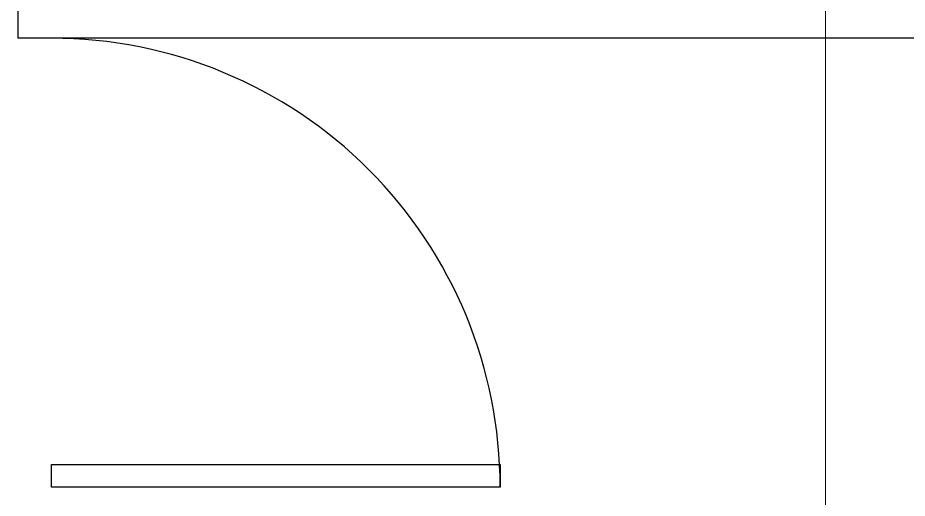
# Model space of a CAD drawing. Header units: metres. Extents: x -22 to 564, y 0 to 143.
# Drawn here: x 240.803 to 242.786, y 49.701 to 50.771 of the extents above; entities that cross this region are included whole.
import ezdxf

# ---------------------------------------------------------------- set-up
doc = ezdxf.new("R2010")
doc.units = ezdxf.units.M
doc.linetypes.add('EJES630', pattern=[6.3, 5.5, -0.4, 0, -0.4])
doc.layers.add('EJES', color=11, linetype='EJES630', lineweight=0)
doc.layers.add('XREF 2N NEURO-ONCOLOGIA$0$MUROS', color=3, linetype='Continuous')
doc.layers.add('XREF 2N NEURO-ONCOLOGIA$0$PUERTAS', color=253, linetype='Continuous')

# ---------------------------------------------------------------- blocks, each defined once
blk = doc.blocks.new('XREF 2N NEURO-ONCOLOGIA')
at = {"layer": 'XREF 2N NEURO-ONCOLOGIA$0$MUROS'}
for p in [(17.2744, 1.4871), (18.8739, 6.2376, 0)]:
    blk.add_line(p, (17.2748, 6.2382), dxfattribs=at)
at = {"layer": 'XREF 2N NEURO-ONCOLOGIA$0$PUERTAS', "elevation": 0}
blk.add_lwpolyline([(16.2748, 5.1628), (16.2748, 6.1628), (16.3248, 6.1628), (16.3248, 5.1628), (16.2748, 5.1628, 0.414214), (17.2748, 6.1628)], format="xyb", dxfattribs=at)

msp = doc.modelspace()

# ---------------------------------------------------------------- block references
at = {"rotation": 90}
msp.add_blockref('XREF 2N NEURO-ONCOLOGIA', (247.0412, 33.4511), dxfattribs=at)

# ---------------------------------------------------------------- next in the draw order: linework, layer by layer
at = {"layer": 'EJES'}
msp.add_line((242.6047, 33.1657), (242.6034, 58.5478), dxfattribs=at)

doc.saveas('drawing.dxf')
